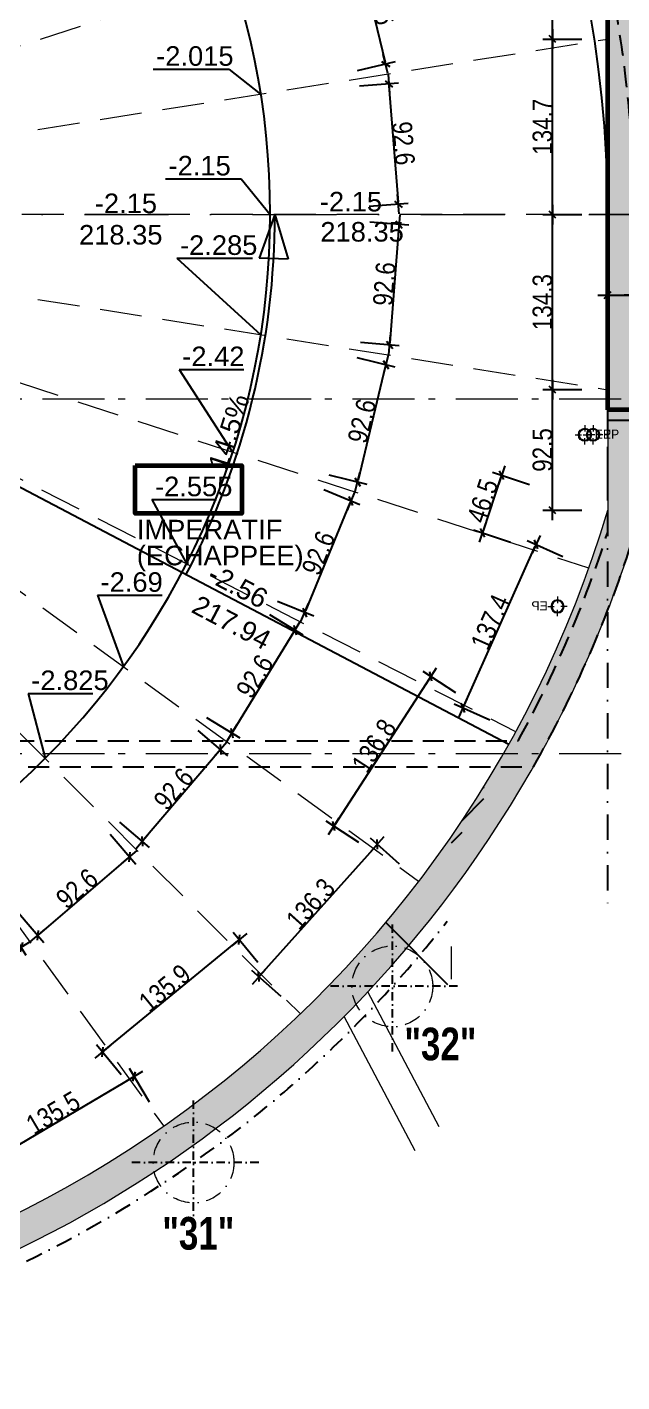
# Model space of a CAD drawing. Header units: centimetres. Extents: x 13865 to 22908, y -23237 to -19037.
# Drawn here: x 15807 to 16264, y -22689 to -21650 of the extents above; entities that cross this region are included whole.
import ezdxf
from ezdxf.enums import TextEntityAlignment as Align

# ---------------------------------------------------------------- set-up
doc = ezdxf.new("R2010")
doc.units = ezdxf.units.CM
doc.header["$LTSCALE"] = 25.4
doc.header["$PDMODE"] = 1
doc.header["$PDSIZE"] = -2
for name, pattern in [('CACHEX2', [19.05, 12.7, -6.35]), ('Style de ligne -6', [1.04164, 0.625, -0.20828, 0.06943, -0.13893]), ('TIRETPTX2', [50.8, 25.4, -12.7, 0, -12.7])]:
    doc.linetypes.add(name, pattern=pattern)
for name, color, linetype in [('01_cote_gen', 4, 'Continuous'), ('01_linteaux', 2, 'Continuous'), ('01_murs_sup', 2, 'CACHEX2'), ('01_poch_murs', 253, 'Continuous'), ('01_texte', 230, 'Continuous'), ('AA_COTES', 2, 'Continuous')]:
    doc.layers.add(name, color=color, linetype=linetype)
for name, color, linetype, lineweight in [('01_murs_coup', 5, 'Continuous', 60), ('01_PIEUX', 5, 'Continuous', 60), ('B Général', 7, 'Continuous', 5), ('C ANNOTATIONS-prestations', 7, 'Continuous', 5)]:
    doc.layers.add(name, color=color, linetype=linetype, lineweight=lineweight)
doc.styles.add('Eurostile', font='')
doc.styles.add('impact', font='impact.ttf')
doc.styles.add('MATTE_TXT', font='arial.ttf')
doc.styles.add('STYLE2', font='ARIALN.TTF')
doc.styles.get('Eurostile').set_extended_font_data('Eurostile')
doc.dimstyles.new('JB50', dxfattribs={"dimscale": 0.1, "dimtxt": 150, "dimasz": 15, "dimexe": 0.1, "dimexo": 0.1, "dimgap": 0.09, "dimtad": 1, "dimdec": 1, "dimdsep": 46, "dimtxsty": 'STYLE2', "dimblk1": 'BOND_G', "dimblk2": 'BOND_D', "dimsah": 1, "dimcen": 1.5, "dimdle": 0.01, "dimse1": 1, "dimse2": 1, "dimclrd": 4, "dimclre": 2, "dimclrt": 6, "dimazin": 2, "dimtfac": 2.333333, "dimtdec": 1, "dimtix": 1, "dimtmove": 2, "dimatfit": 3, "dimldrblk": 'BOND_G', "dimfxl": 1, "dimtolj": 1, "dimtzin": 0, "dimarcsym": 0})

# ---------------------------------------------------------------- blocks, each defined once
blk = doc.blocks.new('EP')
at = {"layer": 'B Général', "color": 7, "linetype": 'Continuous', "lineweight": 5}
for p, q in [((-7.5, 0), (-2.5, 0)), ((0, 7.5), (0, 2.5)), ((7.5, 0), (2.5, 0)), ((0, -7.5), (0, -2.5))]:
    blk.add_line(p, q, dxfattribs=at)
at = {"layer": 'B Général', "color": 7, "linetype": 'Continuous', "lineweight": 5, "flags": 128}
for points in [[(-5, 0, -1), (5, 0, -1)], [(-4.3, 0, -1), (4.3, 0, -1)]]:
    blk.add_lwpolyline(points, format="xyb", close=True, dxfattribs=at)
at = {"layer": 'C ANNOTATIONS-prestations', "insert": (7.5, 4), "char_height": 7.05, "attachment_point": 1, "line_spacing_factor": 0.895453, "style": 'Eurostile'}
blk.add_mtext('EP', dxfattribs=at)
blk = doc.blocks.new('BOND_G')
at = {"layer": 'AA_COTES', "color": 0}
for p, q in [((0, -5), (0, 15)), ((5, 0), (-5, 0)), ((1.77, 1.77), (-1.77, -1.77))]:
    blk.add_line(p, q, dxfattribs=at)
blk = doc.blocks.new('BOND_D')
at = {"layer": 'AA_COTES', "color": 0}
for p, q in [((5, 0), (-5, 0)), ((-1.77, -1.77), (1.77, 1.77)), ((0, 5), (0, -15))]:
    blk.add_line(p, q, dxfattribs=at)
blk = doc.blocks.new('*D284')
at = {"layer": '01_cote_gen', "color": 4, "lineweight": -2, "transparency": 16777216}
blk.add_line((16254.3, -21855.2), (16271.3, -21855.2), dxfattribs=at)
at = {"layer": 'Defpoints', "color": 0, "transparency": 16777216}
for p in [(16272.8, -21855.2), (16252.8, -21867.9), (16272.8, -21867.9)]:
    blk.add_point(p, dxfattribs=at)
at = {"layer": '01_cote_gen', "color": 4, "lineweight": -2, "transparency": 16777216, "xscale": 1.5, "yscale": 1.5, "zscale": 1.5, "rotation": 180}
blk.add_blockref('BOND_G', (16252.8, -21855.2), dxfattribs=at)
at = {"layer": '01_cote_gen', "color": 4, "lineweight": -2, "transparency": 16777216, "xscale": 1.5, "yscale": 1.5, "zscale": 1.5}
blk.add_blockref('BOND_D', (16272.8, -21855.2), dxfattribs=at)
at = {"layer": '01_cote_gen', "color": 6, "transparency": 16777216, "insert": (16287.5, -21864.4), "char_height": 15, "attachment_point": 5, "style": 'STYLE2'}
blk.add_mtext('\\A1;20', dxfattribs=at)
blk = doc.blocks.new('*D295')
at = {"layer": '01_cote_gen', "color": 4, "lineweight": -2, "transparency": 16777216}
blk.add_line((15801.2, -22356.2), (15724.8, -22403), dxfattribs=at)
at = {"layer": 'Defpoints', "color": 0, "transparency": 16777216}
for p in [(15750.4, -22270.3), (15671.4, -22318.7), (15723.5, -22403.7)]:
    blk.add_point(p, dxfattribs=at)
at = {"layer": '01_cote_gen', "color": 4, "lineweight": -2, "transparency": 16777216, "xscale": 1.5, "yscale": 1.5, "zscale": 1.5}
for name, p, rotation in [('BOND_G', (15802.5, -22355.4), 31.49999999504393), ('BOND_D', (15723.5, -22403.7), 211.499999995044)]:
    blk.add_blockref(name, p, dxfattribs=dict(at, rotation=rotation))
at = {"layer": '01_cote_gen', "color": 6, "lineweight": 0, "transparency": 16777216, "insert": (15759, -22373), "char_height": 15, "attachment_point": 5, "rotation": 31.5, "style": 'STYLE2'}
blk.add_mtext('\\A1;92.6', dxfattribs=at)
blk = doc.blocks.new('*D296')
at = {"layer": '01_cote_gen', "color": 4, "lineweight": -2, "transparency": 16777216}
blk.add_line((15884.3, -22287.1), (15816.2, -22345.3), dxfattribs=at)
at = {"layer": 'Defpoints', "color": 0, "transparency": 16777216}
for p in [(15820.8, -22210.5), (15750.4, -22270.6), (15815.1, -22346.3)]:
    blk.add_point(p, dxfattribs=at)
at = {"layer": '01_cote_gen', "color": 4, "lineweight": -2, "transparency": 16777216, "xscale": 1.5, "yscale": 1.5, "zscale": 1.5}
for name, p, rotation in [('BOND_G', (15885.5, -22286.1), 40.49999999484894), ('BOND_D', (15815.1, -22346.3), 220.4999999948489)]:
    blk.add_blockref(name, p, dxfattribs=dict(at, rotation=rotation))
at = {"layer": '01_cote_gen', "color": 6, "lineweight": 0, "transparency": 16777216, "insert": (15845.3, -22310.4), "char_height": 15, "attachment_point": 5, "rotation": 40.5, "style": 'STYLE2'}
blk.add_mtext('\\A1;92.6', dxfattribs=at)
blk = doc.blocks.new('*D297')
at = {"layer": '01_cote_gen', "color": 4, "lineweight": -2, "transparency": 16777216}
blk.add_line((15954.5, -22204.9), (15896.4, -22273), dxfattribs=at)
at = {"layer": 'Defpoints', "color": 0, "transparency": 16777216}
for p in [(15881, -22140.1), (15820.8, -22210.5), (15895.4, -22274.1)]:
    blk.add_point(p, dxfattribs=at)
at = {"layer": '01_cote_gen', "color": 4, "lineweight": -2, "transparency": 16777216, "xscale": 1.5, "yscale": 1.5, "zscale": 1.5}
for name, p, rotation in [('BOND_G', (15955.5, -22203.7), 49.49999999481157), ('BOND_D', (15895.4, -22274.1), 229.4999999948116)]:
    blk.add_blockref(name, p, dxfattribs=dict(at, rotation=rotation))
at = {"layer": '01_cote_gen', "color": 6, "lineweight": 0, "transparency": 16777216, "insert": (15919.6, -22234), "char_height": 15, "attachment_point": 5, "rotation": 49.5, "style": 'STYLE2'}
blk.add_mtext('\\A1;92.6', dxfattribs=at)
blk = doc.blocks.new('*D298')
at = {"layer": '01_cote_gen', "color": 4, "lineweight": -2, "transparency": 16777216}
blk.add_line((16011.8, -22113.4), (15965, -22189.8), dxfattribs=at)
at = {"layer": 'Defpoints', "color": 0, "transparency": 16777216}
for p in [(15929.3, -22061.1), (15881, -22140.1), (15964.2, -22191.1)]:
    blk.add_point(p, dxfattribs=at)
at = {"layer": '01_cote_gen', "color": 4, "lineweight": -2, "transparency": 16777216, "xscale": 1.5, "yscale": 1.5, "zscale": 1.5}
for name, p, rotation in [('BOND_G', (16012.6, -22112.1), 58.49999999485375), ('BOND_D', (15964.2, -22191.1), 238.4999999948537)]:
    blk.add_blockref(name, p, dxfattribs=dict(at, rotation=rotation))
at = {"layer": '01_cote_gen', "color": 6, "lineweight": 0, "transparency": 16777216, "insert": (15981.8, -22147.6), "char_height": 15, "attachment_point": 5, "rotation": 58.5, "style": 'STYLE2'}
blk.add_mtext('\\A1;92.6', dxfattribs=at)
blk = doc.blocks.new('*D299')
at = {"layer": '01_cote_gen', "color": 4, "lineweight": -2, "transparency": 16777216}
blk.add_line((16054.9, -22014.6), (16020.7, -22097.3), dxfattribs=at)
at = {"layer": 'Defpoints', "color": 0, "transparency": 16777216}
for p in [(15964.8, -21975.6), (15929.3, -22061.1), (16020.1, -22098.7)]:
    blk.add_point(p, dxfattribs=at)
at = {"layer": '01_cote_gen', "color": 4, "lineweight": -2, "transparency": 16777216, "xscale": 1.5, "yscale": 1.5, "zscale": 1.5}
for name, p, rotation in [('BOND_G', (16055.5, -22013.2), 67.50000000540471), ('BOND_D', (16020.1, -22098.7), 247.5000000054047)]:
    blk.add_blockref(name, p, dxfattribs=dict(at, rotation=rotation))
at = {"layer": '01_cote_gen', "color": 6, "lineweight": 0, "transparency": 16777216, "insert": (16030.7, -22053), "char_height": 15, "attachment_point": 5, "rotation": 67.5, "style": 'STYLE2'}
blk.add_mtext('\\A1;92.6', dxfattribs=at)
blk = doc.blocks.new('*D300')
at = {"layer": '01_cote_gen', "color": 4, "lineweight": -2, "transparency": 16777216}
blk.add_line((16082, -21910.1), (16061.1, -21997.2), dxfattribs=at)
at = {"layer": 'Defpoints', "color": 0, "transparency": 16777216}
for p in [(15986.4, -21885.6), (15964.8, -21975.6), (16060.7, -21998.6)]:
    blk.add_point(p, dxfattribs=at)
at = {"layer": '01_cote_gen', "color": 4, "lineweight": -2, "transparency": 16777216, "xscale": 1.5, "yscale": 1.5, "zscale": 1.5}
for name, p, rotation in [('BOND_G', (16082.4, -21908.6), 76.50000001091547), ('BOND_D', (16060.7, -21998.6), 256.5000000109155)]:
    blk.add_blockref(name, p, dxfattribs=dict(at, rotation=rotation))
at = {"layer": '01_cote_gen', "color": 6, "lineweight": 0, "transparency": 16777216, "insert": (16064.1, -21951.8), "char_height": 15, "attachment_point": 5, "rotation": 76.5, "style": 'STYLE2'}
blk.add_mtext('\\A1;92.6', dxfattribs=at)
blk = doc.blocks.new('*D301')
at = {"layer": '01_cote_gen', "color": 4, "lineweight": -2, "transparency": 16777216}
blk.add_line((16092.5, -21802.6), (16085.5, -21891.9), dxfattribs=at)
at = {"layer": 'Defpoints', "color": 0, "transparency": 16777216}
for p in [(15993.6, -21793.3), (15986.4, -21885.6), (16085.3, -21893.4)]:
    blk.add_point(p, dxfattribs=at)
at = {"layer": '01_cote_gen', "color": 4, "lineweight": -2, "transparency": 16777216, "xscale": 1.5, "yscale": 1.5, "zscale": 1.5}
for name, p, rotation in [('BOND_G', (16092.6, -21801.1), 85.50000000297884), ('BOND_D', (16085.3, -21893.4), 265.5000000029788)]:
    blk.add_blockref(name, p, dxfattribs=dict(at, rotation=rotation))
at = {"layer": '01_cote_gen', "color": 6, "lineweight": 0, "transparency": 16777216, "insert": (16081.3, -21846.6), "char_height": 15, "attachment_point": 5, "rotation": 85.5, "style": 'STYLE2'}
blk.add_mtext('\\A1;92.6', dxfattribs=at)
blk = doc.blocks.new('*D310')
at = {"layer": '01_cote_gen', "color": 4, "lineweight": -2, "transparency": 16777216}
blk.add_line((15773.9, -22522.7), (15887.9, -22455.2), dxfattribs=at)
at = {"layer": 'Defpoints', "color": 0, "transparency": 16777216}
for p in [(15889.2, -22454.5), (15911.7, -22492.5), (15795, -22561.4)]:
    blk.add_point(p, dxfattribs=at)
at = {"layer": '01_cote_gen', "color": 4, "lineweight": -2, "transparency": 16777216, "xscale": 1.5, "yscale": 1.5, "zscale": 1.5}
for name, p, rotation in [('BOND_D', (15889.2, -22454.5), 30.60070277268213), ('BOND_G', (15772.6, -22523.4), 210.6007027726821)]:
    blk.add_blockref(name, p, dxfattribs=dict(at, rotation=rotation))
at = {"layer": '01_cote_gen', "color": 6, "lineweight": 0, "transparency": 16777216, "insert": (15827, -22482.4), "char_height": 15, "attachment_point": 5, "rotation": 30.6007, "style": 'STYLE2'}
blk.add_mtext('\\A1;135.5', dxfattribs=at)
blk = doc.blocks.new('*D311')
at = {"layer": '01_cote_gen', "color": 4, "lineweight": -2, "transparency": 16777216}
blk.add_line((15866.2, -22434.7), (15968.9, -22350.4), dxfattribs=at)
at = {"layer": 'Defpoints', "color": 0, "transparency": 16777216}
for p in [(15970, -22349.5), (16016.7, -22406.3), (15911.7, -22492.5)]:
    blk.add_point(p, dxfattribs=at)
at = {"layer": '01_cote_gen', "color": 4, "lineweight": -2, "transparency": 16777216, "xscale": 1.5, "yscale": 1.5, "zscale": 1.5}
for name, p, rotation in [('BOND_D', (15970, -22349.5), 39.38217941644305), ('BOND_G', (15865, -22435.7), 219.3821794164431)]:
    blk.add_blockref(name, p, dxfattribs=dict(at, rotation=rotation))
at = {"layer": '01_cote_gen', "color": 6, "lineweight": 0, "transparency": 16777216, "insert": (15912.7, -22386.7), "char_height": 15, "attachment_point": 5, "rotation": 39.3822, "style": 'STYLE2'}
blk.add_mtext('\\A1;135.9', dxfattribs=at)
blk = doc.blocks.new('*D312')
at = {"layer": '01_cote_gen', "color": 4, "lineweight": -2, "transparency": 16777216}
blk.add_line((15986, -22376.9), (16074.9, -22277.5), dxfattribs=at)
at = {"layer": 'Defpoints', "color": 0, "transparency": 16777216}
for p in [(16075.9, -22276.4), (16107.5, -22304.7), (16016.7, -22406.3)]:
    blk.add_point(p, dxfattribs=at)
at = {"layer": '01_cote_gen', "color": 4, "lineweight": -2, "transparency": 16777216, "xscale": 1.5, "yscale": 1.5, "zscale": 1.5}
for name, p, rotation in [('BOND_D', (16075.9, -22276.4), 48.19117002545829), ('BOND_G', (15985, -22378), 228.1911700254583)]:
    blk.add_blockref(name, p, dxfattribs=dict(at, rotation=rotation))
at = {"layer": '01_cote_gen', "color": 6, "lineweight": 0, "transparency": 16777216, "insert": (16024.7, -22322.1), "char_height": 15, "attachment_point": 5, "rotation": 48.1912, "style": 'STYLE2'}
blk.add_mtext('\\A1;136.3', dxfattribs=at)
blk = doc.blocks.new('*D313')
at = {"layer": '01_cote_gen', "color": 4, "lineweight": -2, "transparency": 16777216}
blk.add_line((16043.4, -22261.3), (16116.2, -22149), dxfattribs=at)
at = {"layer": 'Defpoints', "color": 0, "transparency": 16777216}
for p in [(16117, -22147.7), (16182, -22189.9), (16107.5, -22304.7)]:
    blk.add_point(p, dxfattribs=at)
at = {"layer": '01_cote_gen', "color": 4, "lineweight": -2, "transparency": 16777216, "xscale": 1.5, "yscale": 1.5, "zscale": 1.5}
for name, p, rotation in [('BOND_D', (16117, -22147.7), 57.03238195217064), ('BOND_G', (16042.6, -22262.5), 237.0323819521706)]:
    blk.add_blockref(name, p, dxfattribs=dict(at, rotation=rotation))
at = {"layer": '01_cote_gen', "color": 6, "lineweight": 0, "transparency": 16777216, "insert": (16073.4, -22200.9), "char_height": 15, "attachment_point": 5, "rotation": 57.0324, "style": 'STYLE2'}
blk.add_mtext('\\A1;136.8', dxfattribs=at)
blk = doc.blocks.new('*D314')
at = {"layer": '01_cote_gen', "color": 4, "lineweight": -2, "transparency": 16777216}
blk.add_line((16142.3, -22170.5), (16197.2, -22047.7), dxfattribs=at)
at = {"layer": 'Defpoints', "color": 0, "transparency": 16777216}
for p in [(16197.8, -22046.4), (16238.1, -22064.4), (16182, -22189.9)]:
    blk.add_point(p, dxfattribs=at)
at = {"layer": '01_cote_gen', "color": 4, "lineweight": -2, "transparency": 16777216, "xscale": 1.5, "yscale": 1.5, "zscale": 1.5}
for name, p, rotation in [('BOND_D', (16197.8, -22046.4), 65.90973053641859), ('BOND_G', (16141.7, -22171.8), 245.9097305364186)]:
    blk.add_blockref(name, p, dxfattribs=dict(at, rotation=rotation))
at = {"layer": '01_cote_gen', "color": 6, "lineweight": 0, "transparency": 16777216, "insert": (16162.7, -22106), "char_height": 15, "attachment_point": 5, "rotation": 65.9097, "style": 'STYLE2'}
blk.add_mtext('\\A1;137.4', dxfattribs=at)
blk = doc.blocks.new('*D329')
at = {"layer": '01_cote_gen', "color": 4, "lineweight": -2, "ltscale": 200, "transparency": 16777216}
blk.add_line((16084.8, -21694.7), (16091.9, -21784), dxfattribs=at)
at = {"layer": 'Defpoints', "color": 0, "ltscale": 200, "transparency": 16777216}
for p in [(15986.4, -21701), (16092, -21785.5), (15993.6, -21793.3)]:
    blk.add_point(p, dxfattribs=at)
at = {"layer": '01_cote_gen', "color": 4, "lineweight": -2, "ltscale": 200, "transparency": 16777216, "xscale": 1.5, "yscale": 1.5, "zscale": 1.5}
for name, p, rotation in [('BOND_G', (16084.7, -21693.2), 94.4999687331193), ('BOND_D', (16092, -21785.5), 274.4999687331193)]:
    blk.add_blockref(name, p, dxfattribs=dict(at, rotation=rotation))
at = {"layer": '01_cote_gen', "color": 6, "ltscale": 200, "transparency": 16777216, "insert": (16096, -21738.8), "char_height": 15, "attachment_point": 5, "rotation": 274.5, "style": 'STYLE2'}
blk.add_mtext('\\A1;92.6', dxfattribs=at)
blk = doc.blocks.new('*D330')
at = {"layer": '01_cote_gen', "color": 4, "lineweight": -2, "ltscale": 200, "transparency": 16777216}
blk.add_line((16060.9, -21589.4), (16081.9, -21676.5), dxfattribs=at)
at = {"layer": 'Defpoints', "color": 0, "ltscale": 200, "transparency": 16777216}
for p in [(15964.8, -21611), (16082.2, -21678), (15986.4, -21701)]:
    blk.add_point(p, dxfattribs=at)
at = {"layer": '01_cote_gen', "color": 4, "lineweight": -2, "ltscale": 200, "transparency": 16777216, "xscale": 1.5, "yscale": 1.5, "zscale": 1.5}
for name, p, rotation in [('BOND_G', (16060.6, -21587.9), 103.5000710558639), ('BOND_D', (16082.2, -21678), 283.5000710558639)]:
    blk.add_blockref(name, p, dxfattribs=dict(at, rotation=rotation))
at = {"layer": '01_cote_gen', "color": 6, "ltscale": 200, "transparency": 16777216, "insert": (16078.9, -21631.2), "char_height": 15, "attachment_point": 5, "rotation": 283.5001, "style": 'STYLE2'}
blk.add_mtext('\\A1;92.6', dxfattribs=at)
blk = doc.blocks.new('*D352')
at = {"layer": '01_cote_gen', "color": 4, "lineweight": -2, "transparency": 16777216}
blk.add_arc((15404.9, -21792.6), 495.2, 36.1996, 89.9511, dxfattribs=at)
at = {"layer": 'Defpoints', "color": 0, "transparency": 16777216}
for p in [(15403.8, -21249.6), (15557.2, -21321.4), (15826.9, -21485.7), (15404.9, -21792.6)]:
    blk.add_point(p, dxfattribs=at)
at = {"layer": '01_cote_gen', "color": 4, "lineweight": -2, "transparency": 16777216, "xscale": 1.5, "yscale": 1.5, "zscale": 1.5}
for name, p, rotation in [('BOND_D', (15403.9, -21297.4), 180.0378792302198), ('BOND_G', (15805.4, -21501.4), 306.1128129962993)]:
    blk.add_blockref(name, p, dxfattribs=dict(at, rotation=rotation))
at = {"layer": '01_cote_gen', "color": 6, "transparency": 16777216, "insert": (15670, -21349.7), "char_height": 15, "attachment_point": 5, "rotation": 329.095, "style": 'STYLE2'}
blk.add_mtext('\\A1;54.1°', dxfattribs=at)
blk = doc.blocks.new('*D367')
at = {"layer": '01_cote_gen', "color": 4, "lineweight": -2, "transparency": 16777216}
blk.add_line((16157.3, -22036), (16170.9, -21994.7), dxfattribs=at)
at = {"layer": 'Defpoints', "color": 0, "transparency": 16777216}
for p in [(16171.4, -21993.3), (16252.7, -22020.2), (16238.1, -22064.4)]:
    blk.add_point(p, dxfattribs=at)
at = {"layer": '01_cote_gen', "color": 4, "lineweight": -2, "transparency": 16777216, "xscale": 1.5, "yscale": 1.5, "zscale": 1.5}
for name, p, rotation in [('BOND_D', (16171.4, -21993.3), 71.67182441229626), ('BOND_G', (16156.8, -22037.5), 251.6718244122963)]:
    blk.add_blockref(name, p, dxfattribs=dict(at, rotation=rotation))
at = {"layer": '01_cote_gen', "color": 6, "transparency": 16777216, "insert": (16156.8, -22013), "char_height": 15, "attachment_point": 5, "rotation": 71.6718, "style": 'STYLE2'}
blk.add_mtext('\\A1;46.5', dxfattribs=at)
blk = doc.blocks.new('*D368')
at = {"layer": '01_cote_gen', "color": 4, "lineweight": -2, "transparency": 16777216}
blk.add_line((16210.4, -22018.7), (16210.4, -21929.2), dxfattribs=at)
at = {"layer": 'Defpoints', "color": 0, "transparency": 16777216}
for p in [(16210.4, -21927.7), (16252.7, -21927.7), (16252.7, -22020.2)]:
    blk.add_point(p, dxfattribs=at)
at = {"layer": '01_cote_gen', "color": 4, "lineweight": -2, "transparency": 16777216, "xscale": 1.5, "yscale": 1.5, "zscale": 1.5}
for name, p, rotation in [('BOND_D', (16210.4, -21927.7), 90), ('BOND_G', (16210.4, -22020.2), 270)]:
    blk.add_blockref(name, p, dxfattribs=dict(at, rotation=rotation))
at = {"layer": '01_cote_gen', "color": 6, "transparency": 16777216, "insert": (16202.7, -21974), "char_height": 15, "attachment_point": 5, "rotation": 90, "style": 'STYLE2'}
blk.add_mtext('\\A1;92.5', dxfattribs=at)
blk = doc.blocks.new('*D369')
at = {"layer": '01_cote_gen', "color": 4, "lineweight": -2, "transparency": 16777216}
blk.add_line((16210.4, -21926.2), (16210.4, -21795), dxfattribs=at)
at = {"layer": 'Defpoints', "color": 0, "transparency": 16777216}
for p in [(16210.4, -21793.5), (16252.7, -21793.5), (16252.7, -21927.7)]:
    blk.add_point(p, dxfattribs=at)
at = {"layer": '01_cote_gen', "color": 4, "lineweight": -2, "transparency": 16777216, "xscale": 1.5, "yscale": 1.5, "zscale": 1.5}
for name, p, rotation in [('BOND_D', (16210.4, -21793.5), 90), ('BOND_G', (16210.4, -21927.7), 270)]:
    blk.add_blockref(name, p, dxfattribs=dict(at, rotation=rotation))
at = {"layer": '01_cote_gen', "color": 6, "transparency": 16777216, "insert": (16202.7, -21860.6), "char_height": 15, "attachment_point": 5, "rotation": 90, "style": 'STYLE2'}
blk.add_mtext('\\A1;134.3', dxfattribs=at)
blk = doc.blocks.new('*D370')
at = {"layer": '01_cote_gen', "color": 4, "lineweight": -2, "transparency": 16777216}
blk.add_line((16210.4, -21792), (16210.4, -21660.3), dxfattribs=at)
at = {"layer": 'Defpoints', "color": 0, "transparency": 16777216}
for p in [(16210.4, -21658.8), (16262.7, -21658.8), (16252.7, -21793.5)]:
    blk.add_point(p, dxfattribs=at)
at = {"layer": '01_cote_gen', "color": 4, "lineweight": -2, "transparency": 16777216, "xscale": 1.5, "yscale": 1.5, "zscale": 1.5}
for name, p, rotation in [('BOND_D', (16210.4, -21658.8), 90), ('BOND_G', (16210.4, -21793.5), 270)]:
    blk.add_blockref(name, p, dxfattribs=dict(at, rotation=rotation))
at = {"layer": '01_cote_gen', "color": 6, "transparency": 16777216, "insert": (16202.7, -21726.1), "char_height": 15, "attachment_point": 5, "rotation": 90, "style": 'STYLE2'}
blk.add_mtext('\\A1;134.7', dxfattribs=at)
blk = doc.blocks.new('*D371')
at = {"layer": '01_cote_gen', "color": 4, "lineweight": -2, "transparency": 16777216}
blk.add_line((16210.4, -21657.3), (16210.4, -21518.9), dxfattribs=at)
at = {"layer": 'Defpoints', "color": 0, "transparency": 16777216}
for p in [(16210.4, -21517.4), (16252.7, -21517.4), (16262.7, -21658.8)]:
    blk.add_point(p, dxfattribs=at)
at = {"layer": '01_cote_gen', "color": 4, "lineweight": -2, "transparency": 16777216, "xscale": 1.5, "yscale": 1.5, "zscale": 1.5}
for name, p, rotation in [('BOND_D', (16210.4, -21517.4), 90), ('BOND_G', (16210.4, -21658.8), 270)]:
    blk.add_blockref(name, p, dxfattribs=dict(at, rotation=rotation))
at = {"layer": '01_cote_gen', "color": 6, "transparency": 16777216, "insert": (16202.8, -21588.1), "char_height": 15, "attachment_point": 5, "rotation": 90, "style": 'STYLE2'}
blk.add_mtext('\\A1;141.4', dxfattribs=at)

msp = doc.modelspace()

# ---------------------------------------------------------------- hatches: boundary and pattern name
at = {"layer": '01_poch_murs', "ltscale": 3}
h = msp.add_hatch(color=256, dxfattribs=at)
h.dxf.hatch_style = 1
h.paths.add_polyline_path([(16264.72, -21322.81), (16114.38, -21322.81, -0.0038631), (16121.55, -21334.1), (16252.77, -21334.1), (16252.77, -21334.1), (16252.77, -21793.46), (16264.72, -21793.46)])
h.paths.add_polyline_path([(16264.72, -21316.1), (16133.84, -21316.1, 0.0226201), (16087.77, -21250.6), (16087.77, -21174.81), (16067.77, -21174.81), (16067.77, -21225.68, 0.0193321), (16021.97, -21174.81), (15993.76, -21174.81, -0.0553193), (16114.38, -21322.81), (16264.72, -21322.81)])
h.paths.add_polyline_path([(16313.39, -21334.1), (16313.39, -21322.81), (16264.72, -21322.81), (16264.72, -21793.46), (16270.71, -21793.46), (16272.77, -21793.46), (16272.77, -21334.1), (16272.77, -21334.1)])
h.paths.add_polyline_path([(16313.39, -21322.81), (16313.39, -21316.1), (16264.72, -21316.1), (16264.72, -21322.81)])
h = msp.add_hatch(color=256, dxfattribs=at)
h.dxf.hatch_style = 1
h.paths.add_polyline_path([(14657.87, -21322.81), (14651.3, -21322.81, -0.2738205), (14626, -21341.71), (14599.27, -21430.8, -0.220612), (14610.24, -21454.46, -0.3797029), (14582.93, -21485.24), (14556.32, -21573.93, -0.2332342), (14568.46, -21598.52, -0.3935894), (14539.65, -21629.45), (14513.17, -21717.6, -0.2331529), (14525.3, -21742.19, -0.3194979), (14504.46, -21771.48), (14504.99, -21793.46), (14530, -21793.46), (14528.99, -21751.85), (14615.83, -21462.74, -0.2017053), (14616.95, -21459.03)])
h.paths.add_polyline_path([(14530, -21793.46), (14504.99, -21793.46), (14507.88, -21913.17, -0.2401934), (14528.07, -21932.81), (14533.37, -21932.81)])
h.paths.add_polyline_path([(14533.45, -21932.81), (14528.07, -21932.81, -0.0820807), (14529.71, -21942.78, -0.2553953), (14515.46, -21968.87, 0.0607162), (14590.01, -22176.32, -0.4275821), (14624.62, -22204.81), (14633.62, -22204.81, -0.0823425)])
h.paths.add_polyline_path([(14633.62, -22204.81), (14624.62, -22204.81, -0.0184954), (14624.7, -22207.1, -0.1753609), (14617.52, -22226.94, 0.0183685), (14653.42, -22283.4, -0.4913803), (14692.27, -22313.39, -0.1403271), (14687.58, -22329.8, 0.0395373), (14785.13, -22435.51, -0.562063), (14830.38, -22463.05, -0.0842861), (14828.64, -22473.28, 0.0301172), (14917.69, -22537.26, -0.6241365), (14967.72, -22561.72, -0.0381852), (14967.36, -22566.44, 0.0237593), (15045.2, -22604.23, -0.5039318), (15094.71, -22609.91), (15094.71, -22597.12, -0.1761229)])
h.paths.add_polyline_path([(16194, -22220.01, 0.0047835), (16202.53, -22204.81), (16173.89, -22204.81, -0.1755326), (15714.71, -22596.41), (15714.71, -22623.05, 0.0030373), (15725.09, -22619.21, -0.0034591), (15725.08, -22618.78, -0.6736246), (15778.33, -22597.19, 0.0396314), (15904.66, -22527.69, -0.0588917), (15903.81, -22520.47, -0.5957939), (15951.76, -22494.51, 0.0395919), (16059.62, -22399.03, -0.1147068), (16056.44, -22385.36, -0.5230756), (16098.27, -22356.31, 0.0458042)])
h.paths.add_polyline_path([(16098.27, -22356.31, 0.5230756), (16056.44, -22385.36, 0.1147068), (16059.62, -22399.03, 0.0158139)], flags=17)
h.paths.add_polyline_path([(15951.76, -22494.51, 0.5957939), (15903.81, -22520.47, 0.0588917), (15904.66, -22527.69, 0.0158139)], flags=17)
h.paths.add_polyline_path([(15778.33, -22597.19, 0.6736246), (15725.08, -22618.78, 0.0034591), (15725.09, -22619.21, 0.0158154)], flags=17)
h.paths.add_polyline_path([(15714.71, -22596.41, -0.0898896), (15403.76, -22652.76), (15403.76, -22677.76, 0.0452602), (15567.67, -22662.89, -0.6784921), (15623.99, -22650.74, 0.0260462), (15714.71, -22623.05)])
h.paths.add_polyline_path([(15567.67, -22662.89, 0.0158139), (15623.99, -22650.74, 0.6784921)], flags=17)
h.paths.add_polyline_path([(15403.76, -22652.76, -0.0893124), (15094.71, -22597.12), (15094.71, -22609.91, -0.1300831), (15098.85, -22625.22, 0.0648347), (15328.86, -22674.68, -0.6784921), (15386.4, -22677.6, 0.004763), (15403.76, -22677.76)])
h = msp.add_hatch(color=256, dxfattribs=at)
h.dxf.hatch_style = 1
h.paths.add_polyline_path([(16264.72, -21793.46), (16252.77, -21793.46), (16252.77, -21932.81), (16264.72, -21932.81)])
h.paths.add_polyline_path([(16264.72, -21932.81), (16252.77, -21932.81), (16252.77, -22020.09, -0.0568567), (16173.89, -22204.81), (16202.53, -22204.81, 0.0421869), (16264.72, -22064.52)])
h.paths.add_polyline_path([(16247.26, -21967.18), (16261.86, -21967.18), (16261.86, -21956.61), (16247.26, -21956.61)], flags=25)
h.paths.add_polyline_path([(16241.01, -21967.18), (16255.61, -21967.18), (16255.61, -21956.61), (16241.01, -21956.61)], flags=25)
edge = h.paths.add_edge_path()
edge.add_line((16313.39, -21943.1), (16313.39, -21932.81))
edge.add_line((16313.39, -21932.81), (16264.72, -21932.81))
edge.add_line((16264.72, -21932.81), (16264.72, -22064.52))
edge.add_arc((15403.76, -21766.76), 911, 340.92258, 342.53676)
edge.add_line((16272.77, -22040.15), (16272.77, -21943.1))
edge.add_line((16272.77, -21943.1), (16313.39, -21943.1))
h.paths.add_polyline_path([(16313.39, -21932.81), (16313.39, -21927.1), (16272.77, -21927.1), (16272.77, -21793.46), (16264.72, -21793.46), (16264.72, -21932.81)])
h = msp.add_hatch(dxfattribs=at)
h.set_pattern_fill('ANSI31', color=256, scale=2)
h.set_pattern_definition([(45, (-7407.861, -11313.8405), (-4.490128, 4.490128), [])])
h.paths.add_polyline_path([(16157.77, -22241.47), (16157.77, -22232.02, -0.0129006), (16132.77, -22270.29), (16132.77, -22279.04, 0.0126628)])

# ---------------------------------------------------------------- linework, layer by layer
at = {"layer": '01_linteaux', "linetype": 'TIRETPTX2', "ltscale": 0.03}
msp.add_line((16252.73, -21943.1), (16252.73, -22328.77), dxfattribs=at)
at = {"layer": '01_linteaux', "linetype": 'Continuous'}
msp.add_line((16252.77, -21951.1), (16281.27, -21951.1), dxfattribs=at)
at = {"layer": '01_linteaux', "linetype": 'Continuous', "ltscale": 0.05}
msp.add_line((16082.38, -22336.38), (16129.8, -22384.07), dxfattribs=at)
at = {"layer": '01_linteaux', "linetype": 'TIRETPTX2', "ltscale": 0.01}
for p, q in [((16087.44, -22435.36), (16087.44, -22335.36)), ((16137.44, -22385.36), (16037.44, -22385.36)), ((15934.81, -22570.47), (15934.81, -22470.47)), ((15984.81, -22520.47), (15884.81, -22520.47))]:
    msp.add_line(p, q, dxfattribs=at)
at = {"layer": '01_linteaux'}
msp.add_arc((15387.27, -21792.27), 865.5, 0, 90, dxfattribs=at)
at = {"layer": '01_linteaux', "linetype": 'TIRETPTX2', "ltscale": 0.02}
msp.add_arc((15403.76, -21766.76), 922, 186.43891, 321.92875, dxfattribs=at)
at = {"layer": '01_murs_coup'}
for p in [(16252.72, -21334.1), (16313.39, -21943.1)]:
    msp.add_line(p, (16252.72, -21943.1), dxfattribs=at)
at = {"layer": '01_murs_coup', "linetype": 'Continuous', "lineweight": 5}
for p, q in [((16252.77, -21334.1), (16252.77, -22037.06)), ((16132.77, -22379.81), (16132.77, -22354.81))]:
    msp.add_line(p, q, dxfattribs=at)
at = {"layer": '01_murs_coup', "linetype": 'TIRETPTX2', "lineweight": 5, "ltscale": 0.1}
msp.add_line((13913.98, -21793.46), (16381.27, -21793.46), dxfattribs=at)
at = {"layer": '01_murs_coup', "ltscale": 0.1}
msp.add_lwpolyline([(15889.99, -21985.81), (15971.84, -21985.81), (15971.84, -22022.76), (15889.99, -22022.76)], close=True, dxfattribs=at)
at = {"layer": '01_murs_coup', "linetype": 'Continuous', "lineweight": 5}
for radius, start, end in [(886, 190.7667, 343.38595), (911, 330.1635, 342.53676), (911, 268.90841, 330.1635)]:
    msp.add_arc((15403.76, -21766.76), radius, start, end, dxfattribs=at)
at = {"layer": '01_murs_sup', "ltscale": 0.05}
for p, q in [((16252.77, -22037.06), (16252.77, -21792.27)), ((15723.75, -22197.1), (16183.94, -22197.1)), ((15251.41, -22217.1), (16195.66, -22217.1))]:
    msp.add_line(p, q, dxfattribs=at)
for centre, radius, start, end in [((15387.27, -21792.27), 885.5, 0, 37.71342), ((15403.76, -21766.76), 891, 331.11977, 342.3403), ((15403.76, -21766.76), 911, 330.37436, 342.53676)]:
    msp.add_arc(centre, radius, start, end, dxfattribs=at)
at = {"layer": '01_PIEUX', "color": 2, "linetype": 'Continuous', "lineweight": 5}
for p, q in [((16123.39, -22493.06), (16068.71, -22389.47)), ((16104.9, -22511.59), (16050.44, -22408.42))]:
    msp.add_line(p, q, dxfattribs=at)
at = {"layer": '01_PIEUX', "linetype": 'TIRETPTX2', "lineweight": 5, "ltscale": 0.02}
for centre in [(16087.44, -22385.36), (15934.81, -22520.47)]:
    msp.add_circle(centre, 31, dxfattribs=at)
at = {"layer": '01_poch_murs', "linetype": 'CACHEX2', "lineweight": 5, "ltscale": 0.1}
for p, q in [((15403.07, -21793.46), (16252.66, -21517.41)), ((15719.71, -21743.22), (16252.66, -21658.81)), ((16270.71, -21793.46), (15723.76, -21793.46)), ((15719.71, -21843.33), (16252.66, -21927.74)), ((15707.99, -21892.16), (16238.09, -22064.4)), ((15688.77, -21938.55), (16182, -22189.86)), ((15662.54, -21981.37), (16107.53, -22304.67)), ((15629.92, -22019.55), (16016.66, -22406.28)), ((15591.74, -22052.16), (15911.65, -22492.48))]:
    msp.add_line(p, q, dxfattribs=at)
at = {"layer": '01_texte'}
for p, q in [((15903.78, -21681.88), (15961.84, -21681.88)), ((15961.84, -21681.88), (15986.19, -21701.01)), ((15913.29, -21765.99), (15971.35, -21765.99)), ((15971.35, -21765.99), (15993.65, -21793.27)), ((15403.76, -21793.46), (16176.8, -22199.65)), ((15997.23, -21793.46), (15985.06, -21826.99)), ((15997.23, -21793.46), (16007.33, -21827.67)), ((15922.06, -21826.93), (15980.12, -21826.93)), ((15922.06, -21826.93), (15986.39, -21885.57)), ((16007.33, -21827.67), (15985.06, -21826.99)), ((15923.81, -21912.25), (15973.31, -21912.25)), ((15923.81, -21912.25), (15964.77, -21975.59)), ((15902.9, -22012.02), (15952.4, -22012.02)), ((15902.9, -22012.02), (15929.34, -22061.13)), ((15861.08, -22085.34), (15910.58, -22085.34)), ((15861.08, -22085.34), (15880.97, -22140.07)), ((15807.89, -22160.68), (15857.39, -22160.68)), ((15807.89, -22160.68), (15820.84, -22210.47))]:
    msp.add_line(p, q, dxfattribs=at)
for centre, radius, start, end in [((15403.65, -21793.27), 590, 180.01798, 89.99782), ((15403.76, -21793.46), 593.48, 332.25203, 0)]:
    msp.add_arc(centre, radius, start, end, dxfattribs=at)
at = {"layer": 'B Général', "color": 1, "linetype": 'Style de ligne -6', "lineweight": 13, "ltscale": 3, "true_color": 0xff0000}
for p, q in [((16421.97, -21935.1), (14135.32, -21935.1)), ((16421.97, -22207.1), (14135.32, -22207.1))]:
    msp.add_line(p, q, dxfattribs=at)

# ---------------------------------------------------------------- block references
at = {"layer": 'B Général', "color": 7}
for p in [(16235.27, -21962.35), (16241.52, -21962.35)]:
    msp.add_blockref('EP', p, dxfattribs=at)
at = {"layer": 'B Général', "color": 7, "xscale": -1}
msp.add_blockref('EP', (16214.23, -22093.99), dxfattribs=at)

# ---------------------------------------------------------------- texts
at = {"layer": '01_texte', "style": 'MATTE_TXT'}
for s, p in [('-2.015', (15906.12, -21679.32)), ('-2.15', (15915.62, -21763.43)), ('-2.15', (15859, -21792.3)), ('-2.15', (16031.78, -21791.02)), ('218.35', (16032.16, -21814.15)), ('218.35', (15846.88, -21816.43)), ('-2.285', (15924.4, -21824.37)), ('-2.42', (15926.15, -21909.69)), ('-2.555', (15905.23, -22009.46)), ('IMPERATIF', (15891.24, -22042.56)), ('(ECHAPPEE)', (15891.24, -22062.44)), ('-2.69', (15863.41, -22082.78)), ('-2.825', (15810.22, -22158.12))]:
    msp.add_text(s, height=15, dxfattribs=at).set_placement(p)
for s, rotation, p in [('14.5%%%', 72.22104, (15959.93, -21990.65)), ('-2.56', 332.2692, (15944.28, -22073.87)), ('217.94', 332.2692, (15932.16, -22098))]:
    msp.add_text(s, height=15, rotation=rotation, dxfattribs=at).set_placement(p)
at = {"layer": '01_texte', "style": 'impact'}
for s, p in [('"32"', (16124.32, -22449.55)), ('"31"', (15938.47, -22594.75))]:
    msp.add_text(s, height=25, rotation=0, dxfattribs=at).set_placement(p, align=Align.BOTTOM_CENTER)

# ---------------------------------------------------------------- dimensions: what is measured, and where the dimension line sits
at = {"layer": '01_cote_gen'}
dim = msp.add_angular_dim_3p(base=(15557.2, -21321.42), center=(15404.94, -21792.61), p1=(15403.76, -21249.61), p2=(15826.95, -21485.71), dimstyle='JB50', dxfattribs=at)
dim.commit()
dim.dimension.update_dxf_attribs({"geometry": '*D352', "text_midpoint": (15670.04, -21349.74), "dimtype": 165})
for base, p1, p2, picture, middle in [((16210.38, -21517.41), (16262.65, -21658.81), (16252.66, -21517.41), '*D371', (16202.84, -21588.11)), ((16210.3762, -21658.805), (16252.7243, -21793.4596), (16262.6521, -21658.805), '*D370', (16202.7086, -21726.1323)), ((16210.38, -21793.46), (16252.66, -21927.74), (16252.72, -21793.46), '*D369', (16202.71, -21860.6)), ((16210.38, -21927.74), (16252.73, -22020.23), (16252.66, -21927.74), '*D368', (16202.71, -21973.99))]:
    dim = msp.add_linear_dim(base=base, p1=p1, p2=p2, angle=90, dimstyle='JB50', dxfattribs=at)
    dim.commit()
    dim.dimension.update_dxf_attribs({"geometry": picture, "text_midpoint": middle})
at = {"layer": '01_cote_gen', "ltscale": 200}
for p1, p2, distance, picture, middle in [((15964.77, -21610.95), (15986.39, -21700.98), 98.55, '*D330', (16078.86, -21631.17)), ((15986.39, -21700.98), (15993.65, -21793.27), 98.65, '*D329', (16096.01, -21738.79))]:
    dim = msp.add_aligned_dim(p1=p1, p2=p2, distance=distance, dimstyle='JB50', dxfattribs=at)
    dim.commit()
    dim.dimension.update_dxf_attribs({"geometry": picture, "text_midpoint": middle})
at = {"layer": '01_cote_gen', "lineweight": 0}
for p1, p2, distance, picture, middle in [((15993.65, -21793.27), (15986.39, -21885.57), 99.27, '*D301', (16081.33, -21846.61)), ((15986.39, -21885.57), (15964.77, -21975.59), 98.69, '*D300', (16064.09, -21951.83)), ((15964.77, -21975.59), (15929.34, -22061.13), 98.23, '*D299', (16030.72, -22053.02)), ((16182, -22189.86), (16238.09, -22064.4), 44.17, '*D314', (16162.72, -22105.97)), ((15929.34, -22061.13), (15880.97, -22140.07), 97.61, '*D298', (15981.84, -22147.59)), ((15880.97, -22140.07), (15820.84, -22210.47), 98.04, '*D297', (15919.62, -22233.96)), ((16107.53, -22304.67), (16182, -22189.86), 77.45, '*D313', (16073.35, -22200.95)), ((15820.84, -22210.47), (15750.44, -22270.59), 99.51, '*D296', (15845.29, -22310.37)), ((15750.35, -22270.32), (15671.42, -22318.7), 99.75, '*D295', (15759, -22373.02)), ((16016.66, -22406.28), (16107.53, -22304.67), 42.46, '*D312', (16024.73, -22322.06)), ((15911.65, -22492.48), (16016.66, -22406.28), 73.48, '*D311', (15912.67, -22386.66)), ((15795.05, -22561.44), (15911.65, -22492.48), 44.16, '*D310', (15826.97, -22482.35))]:
    dim = msp.add_aligned_dim(p1=p1, p2=p2, distance=distance, dimstyle='JB50', dxfattribs=at)
    dim.commit()
    dim.dimension.update_dxf_attribs({"geometry": picture, "text_midpoint": middle})
at = {"layer": '01_cote_gen'}
dim = msp.add_linear_dim(base=(16272.77, -21855.18), p1=(16252.77, -21867.93), p2=(16272.77, -21867.93), dimstyle='JB50', dxfattribs=at)
dim.commit()
dim.dimension.update_dxf_attribs({"geometry": '*D284', "text_midpoint": (16287.5, -21864.36), "dimtype": 160})
dim = msp.add_aligned_dim(p1=(16238.09, -22064.4), p2=(16252.73, -22020.23), distance=85.65, dimstyle='JB50', dxfattribs=at)
dim.commit()
dim.dimension.update_dxf_attribs({"geometry": '*D367', "text_midpoint": (16156.83, -22012.97)})

doc.saveas('drawing.dxf')
